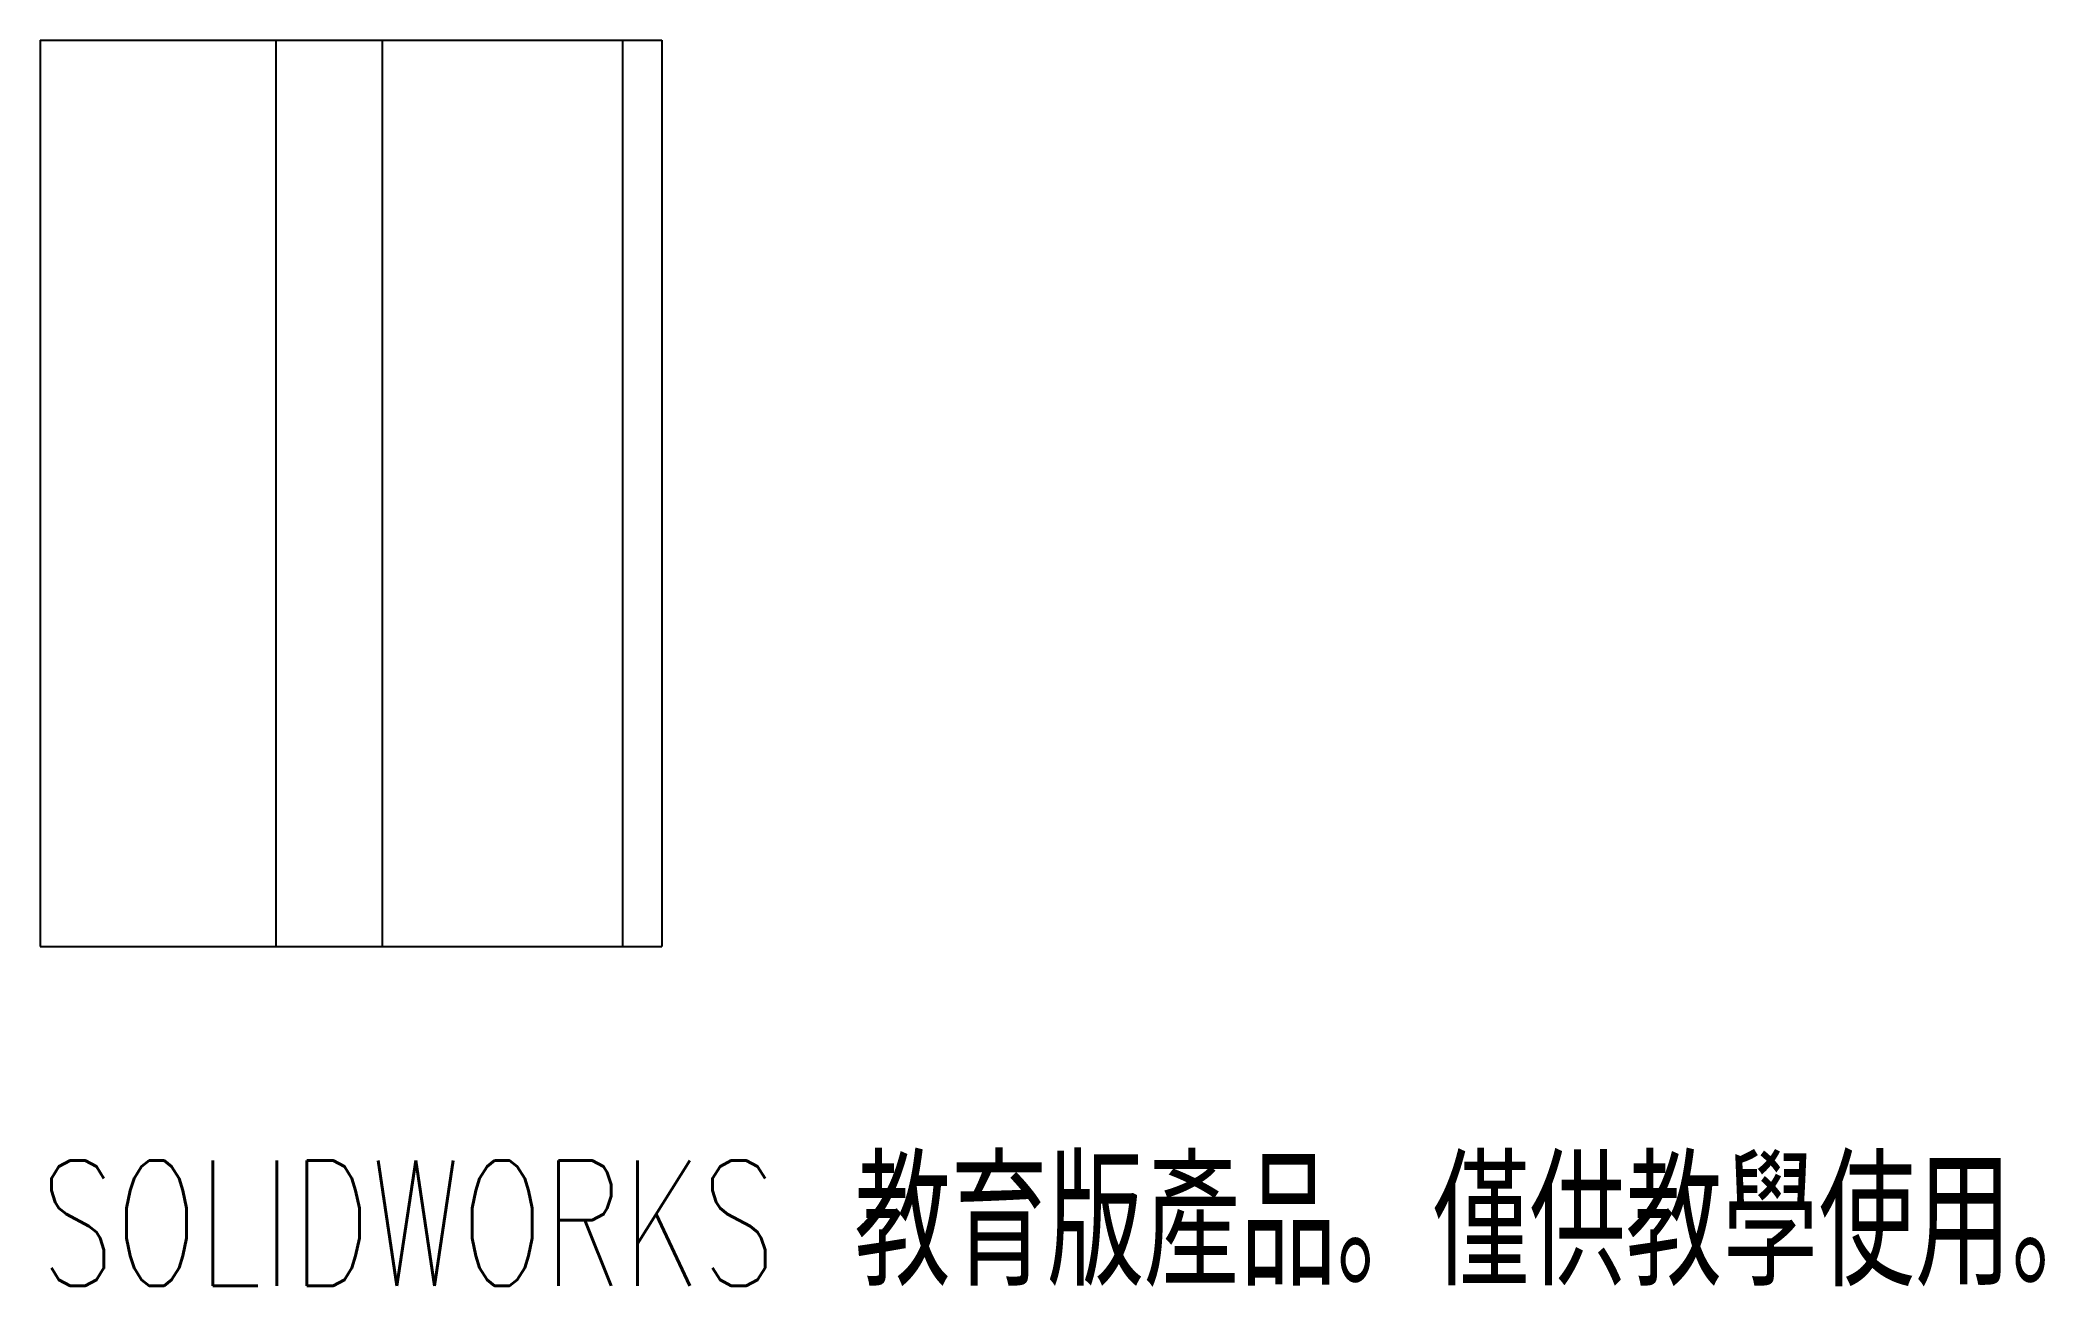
# Paper-space layout '_左視' of a CAD drawing. Header units: millimetres. Extents: x -20 to 57.4, y -13.2 to 35.
import ezdxf

# ---------------------------------------------------------------- set-up
doc = ezdxf.new("R2010")
doc.units = ezdxf.units.MM
doc.styles.add('SLDTEXTSTYLE0', font='TXT', dxfattribs={"width": 0.7, "bigfont": 'bigfont'})

psp = doc.layouts.new('_左視')

# ---------------------------------------------------------------- linework, layer by layer
at = {"color": 7, "linetype": 'Continuous', "lineweight": 25}
for p, q in [((-20, 35), (4, 35)), ((-20, 35), (-20, 0)), ((-10.892, 0), (-10.892, 35)), ((-6.793, 35), (-6.793, 0)), ((2.5, 0), (2.5, 35)), ((4, 35), (4, 0)), ((-20, 0), (4, 0))]:
    psp.add_line(p, q, dxfattribs=at)

# ---------------------------------------------------------------- texts
at = {"color": 7, "linetype": 'Continuous', "insert": (-20, -8.27), "char_height": 4.83362, "attachment_point": 1, "style": 'SLDTEXTSTYLE0'}
psp.add_mtext('SOLIDWORKS 教育版產品。僅供教學使用。', dxfattribs=at)

doc.saveas('drawing.dxf')
